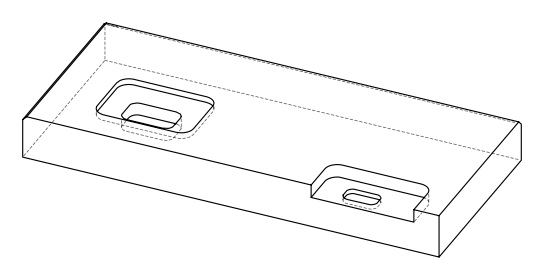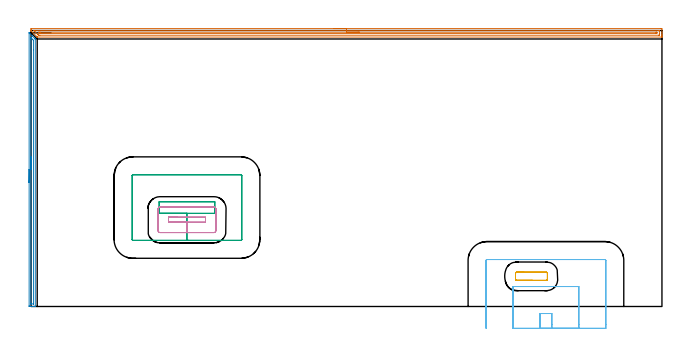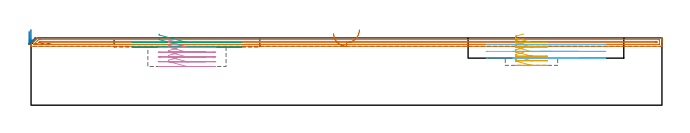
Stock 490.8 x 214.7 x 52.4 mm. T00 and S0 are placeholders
(PLAN: 6 operations, 3 tool changes, 24.6 min)
(1 AREA_MILL | FG_CHAMFER_SURFACE | UGT0205_001 | 11.91 min | 10693 mm3)
(2 AREA_MILL_1 | FG_CHAMFER_SURFACE_1 | UGT0205_001 | 3.55 min | 2415 mm3)
(3 MILL_RECTANGULAR_POCKET | POCKET_RECTANGULAR_STRAIGHT | UGT0201_006 | Follow Part, ap 7, ae 75% | 1.8 min | 63120 mm3)
(4 MILL_RECTANGULAR_POCKET_1 | POCKET_RECTANGULAR_STRAIGHT_1 | UGT0201_010 | Follow Part, ap 4, ae 75% | 2.54 min | 31824 mm3)
(5 MILL_RECTANGULAR_POCKET_2 | POCKET_RECTANGULAR_STRAIGHT_2 | UGT0201_010 | Follow Part, ap 4, ae 75% | 1.36 min | 18044 mm3)
(6 MILL_SLOT | SLOT_PARTIAL_RECTANGULAR | UGT0201_006 | Follow Part, ap 7, ae 75% | 3.43 min | 81861 mm3)
(TOOL UGT0205_001 | Chamfer Mill 20 x 3 x 45 deg. | D20 FL50 Z2)
(TOOL UGT0201_006 | End Mill 28 mm | D28 FL25 Z2)
(TOOL UGT0201_010 | End Mill 16 mm | D16 FL22 Z2)
(OP 1 AREA_MILL)
G17 G21 G94 G90
T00 M6
G54
G17 G0 G90 X235.4 Y216.2 S1061 M3
G43 Z62.4 H0
Z55.8
G94 G1 X235.438 Z54.928 F250.
X235.552 Z54.063
X235.741 Z53.212
X236.003 Z52.38
X236.337 Z51.574
X236.74 Z50.8
X237.208 Z50.064
X237.74 Z49.372
X238.329 Z48.729
X238.972 Z48.14
X239.664 Z47.608
X240.4 Z47.14
X241.174 Z46.737
X241.98 Z46.403
X242.812 Z46.141
X243.664 Z45.952
X244.528 Z45.838
X245.4 Z45.8
X489.563 Y216.199 Z45.801
X490.182 Y216.197 Z45.803
X490.793 Y216.191 Z45.805
X490.8 Y215.58 Z46.416
Y212.9 Z49.095
Y211.456 Z50.54
Y211.113 Z50.882
Y210.427 Z51.573
Y210.076 Z51.924
X490.793 Y209.664 Z52.328
X490.79 Y209.602 Z52.388
X490.628 Y209.6 Z52.4
X5.085
X4.805 Y209.604 Z52.39
X4.667 Y209.733 Z52.267
X0.32 Y214.079 Z47.92
X0.158 Y214.24 Z47.757
X0.023 Y214.38 Z47.618
X0.003 Y214.408 Z47.589
X0.001 Y214.464 Z47.535
X0. Y214.481 Z47.518
Y215.58 Z46.414
Y215.923 Z46.073
X0.002 Y216.191 Z45.805
X0.172 Y216.2 Z45.8
X245.4
Y214.786 Z47.214
X488.395 Y214.785 Z47.215
X488.494 Y214.784 Z47.216
X488.691 Y214.779 Z47.221
X488.791 Y214.774 Z47.226
X488.794 Y214.744 Z47.256
X488.796 Y214.687 Z47.313
X488.8 Y214.282 Z47.718
X488.799 Y212.007 Z49.993
X488.798 Y211.604 Z50.396
X488.79 Y211.113 Z50.887
X488.781 Y211.021 Z50.979
X488.593 Y211.017 Z50.983
X488.493 Y211.015 Z50.985
X6.872 Y211.014 Z50.986
X6.076 Y211.015 Z50.985
X5.978 Y211.017 Z50.983
X5.881 Y211.021 Z50.979
X5.833 Y211.029 Z50.971
X5.802 Y211.056 Z50.944
X5.74 Y211.113 Z50.887
X5.085 Y211.765 Z50.235
X4.843 Y212.007 Z49.993
X3.056 Y213.793 Z48.207
X2.405 Y214.445 Z47.555
X2.166 Y214.687 Z47.313
X2.089 Y214.77 Z47.23
X2.084 Y214.778 Z47.222
X2.091 Y214.779 Z47.221
X2.141 Y214.783 Z47.217
X2.207 Y214.785 Z47.215
X2.306 Y214.786 Z47.214
X245.4
Y213.372 Z48.628
X486.137 Y213.371 Z48.629
X486.608 Y213.369 Z48.631
X486.764 Y213.366 Z48.634
X486.784 Y213.365 Z48.635
X486.79 Y213.321 Z48.679
X486.795 Y213.219 Z48.781
X486.799 Y213.092 Z48.908
Y212.9 Z49.1
X486.798 Y212.711 Z49.289
X486.79 Y212.517 Z49.483
X486.776 Y212.435 Z49.565
X486.726 Y212.433 Z49.567
X486.608 Y212.431 Z49.569
X486.186 Y212.429 Z49.571
X8.237
X7.765
X7.341 Y212.431 Z49.569
X6.872 Y212.436 Z49.564
X6.403 Y212.9 Z49.1
X5.978 Y213.326 Z48.674
X5.947 Y213.365 Z48.635
X5.978 Y213.366 Z48.634
X6.402 Y213.37 Z48.63
X6.872 Y213.371 Z48.629
X7.294 Y213.372 Z48.628
X245.4
X246.272 Z48.666
X247.136 Z48.78
X247.988 Z48.969
X248.82 Z49.232
X249.626 Z49.565
X250.4 Z49.968
X251.136 Z50.437
X251.828 Z50.968
X252.471 Z51.557
X253.06 Z52.201
X253.592 Z52.893
X254.06 Z53.628
X254.463 Z54.402
X254.797 Z55.208
X255.059 Z56.04
X255.248 Z56.892
X255.362 Z57.757
X255.4 Z58.628
G0 Z62.4
M5
M2
(OP 2 AREA_MILL_1)
G17 G21 G94 G90
T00 M6
G54
G17 G0 G90 X-1.5 Y96.45 S1061 M3
G43 Z62.4 H0
Z57.6
G94 G1 Y96.488 Z56.728 F250.
Y96.602 Z55.864
Y96.791 Z55.012
Y97.053 Z54.18
Y97.387 Z53.374
Y97.79 Z52.6
Y98.258 Z51.864
Y98.79 Z51.172
Y99.379 Z50.529
Y100.022 Z49.94
Y100.714 Z49.409
Y101.45 Z48.94
Y102.224 Z48.537
Y103.03 Z48.203
Y103.862 Z47.941
Y104.713 Z47.752
Y105.578 Z47.638
Y106.45 Z47.6
Y212.806
X-1.495 Y212.88 Z47.603
X-1.494 Y212.882 Z47.604
X-1.479 Y212.88 Z47.618
X0.898 Y210.502 Z49.998
X2.685 Y208.715 Z51.785
X3.042 Y208.359 Z52.14
X3.281 Y208.121 Z52.377
X3.288 Y208.114 Z52.383
X3.295 Y208.096 Z52.387
X3.3 Y207.819 Z52.4
Y0.168
X3.297 Y0.008 Z52.388
X3.292 Y0.006 Z52.383
X3.238 Y0.003 Z52.329
X2.837 Y0. Z51.937
X2.466 Z51.565
X1.793 Z50.888
X0.564 Z49.661
X0.007 Z49.101
X-0.608 Z48.488
X-1.495 Y0.003 Z47.601
X-1.497 Y0.004 Z47.599
X-1.5 Y0.615 Z47.6
Y106.45
X-0.086 Z49.014
X-0.085 Y208.898 Z49.015
X-0.084 Y208.96 Z49.016
X-0.08 Y209.007 Z49.02
X-0.078 Y209.017 Z49.022
X-0.072 Y209.014 Z49.028
X0.007 Y208.94 Z49.107
X0.238 Y208.713 Z49.338
X0.9 Y208.05 Z50.
X1.131 Y207.819 Z50.231
X1.793 Y207.154 Z50.893
X1.848 Y207.095 Z50.948
X1.873 Y207.065 Z50.973
X1.879 Y207.018 Z50.979
X1.883 Y206.926 Z50.983
X1.885 Y206.835 Z50.985
X1.886 Y199.726 Z50.986
X1.885 Y2.309 Z50.985
X1.884 Y2.216 Z50.984
X1.879 Y2.032 Z50.979
X1.875 Y2.008 Z50.975
X1.867 Y2.006 Z50.967
X1.843 Y2.003 Z50.943
X1.793 Y2.001 Z50.893
X0.408 Y2. Z49.508
X0.007 Y2.004 Z49.107
X-0.05 Y2.006 Z49.05
X-0.079 Y2.009 Z49.021
X-0.081 Y2.123 Z49.019
X-0.085 Y2.308 Z49.015
X-0.086 Y2.401 Z49.014
Y2.494
Y106.45
Y107.322 Z49.052
Y108.186 Z49.166
Y109.038 Z49.355
Y109.87 Z49.617
Y110.676 Z49.951
Y111.45 Z50.354
Y112.186 Z50.823
Y112.878 Z51.354
Y113.521 Z51.943
Y114.11 Z52.586
Y114.641 Z53.279
Y115.11 Z54.014
Y115.513 Z54.788
Y115.847 Z55.594
Y116.109 Z56.426
Y116.298 Z57.278
Y116.412 Z58.143
Y116.45 Z59.014
G0 Z62.4
M5
M2
(OP 3 MILL_RECTANGULAR_POCKET)
G17 G21 G94 G90
T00 M6
G54
G17 G0 G90 X99.6 Y75.431 S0 M3
G43 Z62.4 H0
Z55.4
G94 G1 Y72.5 Z54.614 F250.
X121.3 Z48.8
X143. F500.
Y81.4
X99.6
Y72.5
X121.3
Y51.5
X163.4
G3 X164. Y52.1 R0.6
G1 Y101.8
G3 X163.4 Y102.4 R0.6
G1 X79.2
G3 X78.6 Y101.8 R0.6
G1 Y52.1
G3 X79.2 Y51.5 R0.6
G1 X121.3
X122.3
G0 X99.6 Y75.431 Z51.8
G1 Y72.5 Z51.014 F250.
X121.3 Z45.2
X143. F500.
Y81.4
X99.6
Y72.5
X121.3
Y51.5
X163.4
G3 X164. Y52.1 R0.6
G1 Y101.8
G3 X163.4 Y102.4 R0.6
G1 X79.2
G3 X78.6 Y101.8 R0.6
G1 Y52.1
G3 X79.2 Y51.5 R0.6
G1 X121.3
X122.3
G0 Z62.4
M5
M2
(OP 4 MILL_RECTANGULAR_POCKET_1)
G17 G21 G94 G90
T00 M6
G54
G17 G0 G90 X113.667 Y69.4 S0 M3
G43 Z62.4 H0
Z51.683
G94 G1 X106.9 Z49.87 F250.
Y65.5 Z48.825
X121.3 Z44.967
X135.7 F500.
Y69.4
X106.9
Y65.5
X121.3
Y57.5
X142.3
G3 X143.7 Y58.9 R1.4
G1 Y76.
G3 X142.3 Y77.4 R1.4
G1 X100.3
G3 X98.9 Y76. R1.4
G1 Y58.9
G3 X100.3 Y57.5 R1.4
G1 X121.3
X122.3
G0 X113.667 Y69.4 Z47.967
G1 X106.9 Z46.153 F250.
Y65.5 Z45.108
X121.3 Z41.25
X135.7 F500.
Y69.4
X106.9
Y65.5
X121.3
Y57.5
X142.3
G3 X143.7 Y58.9 R1.4
G1 Y76.
G3 X142.3 Y77.4 R1.4
G1 X100.3
G3 X98.9 Y76. R1.4
G1 Y58.9
G3 X100.3 Y57.5 R1.4
G1 X121.3
X122.3
G0 X113.667 Y69.4 Z44.25
G1 X106.9 Z42.437 F250.
Y65.5 Z41.392
X121.3 Z37.533
X135.7 F500.
Y69.4
X106.9
Y65.5
X121.3
Y57.5
X142.3
G3 X143.7 Y58.9 R1.4
G1 Y76.
G3 X142.3 Y77.4 R1.4
G1 X100.3
G3 X98.9 Y76. R1.4
G1 Y58.9
G3 X100.3 Y57.5 R1.4
G1 X121.3
X122.3
G0 X113.667 Y69.4 Z40.533
G1 X106.9 Z38.72 F250.
Y65.5 Z37.675
X121.3 Z33.817
X135.7 F500.
Y69.4
X106.9
Y65.5
X121.3
Y57.5
X142.3
G3 X143.7 Y58.9 R1.4
G1 Y76.
G3 X142.3 Y77.4 R1.4
G1 X100.3
G3 X98.9 Y76. R1.4
G1 Y58.9
G3 X100.3 Y57.5 R1.4
G1 X121.3
X122.3
G0 X113.667 Y69.4 Z36.817
G1 X106.9 Z35.003 F250.
Y65.5 Z33.958
X121.3 Z30.1
X135.7 F500.
Y69.4
X106.9
Y65.5
X121.3
Y57.5
X142.3
G3 X143.7 Y58.9 R1.4
G1 Y76.
G3 X142.3 Y77.4 R1.4
G1 X100.3
G3 X98.9 Y76. R1.4
G1 Y58.9
G3 X100.3 Y57.5 R1.4
G1 X121.3
X122.3
G0 Z62.4
M5
M2
(OP 5 MILL_RECTANGULAR_POCKET_2)
G17 G21 G94 G90
T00 M6
G54
G17 G0 G90 X383.385 Y26.6 S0 M3
G43 Z62.4 H0
Z55.4
G94 G1 X377.7 Z53.877 F250.
X377.61 Z53.853
X377.401 Y26.547 Z53.795
X377.212 Y26.441 Z53.737
X377.059 Y26.288 Z53.679
X376.953 Y26.099 Z53.621
X376.9 Y25.89 Z53.563
Y21.01 Z52.255
X376.953 Y20.801 Z52.197
X377.059 Y20.612 Z52.139
X377.212 Y20.459 Z52.081
X377.401 Y20.353 Z52.023
X377.61 Y20.3 Z51.965
X377.7 Z51.941
X389.3 Z48.833
X400.9 F500.
G3 X401.7 Y21.1 R0.8
G1 Y25.8
G3 X400.9 Y26.6 R0.8
G1 X377.7
G3 X376.9 Y25.8 R0.8
G1 Y21.1
G3 X377.7 Y20.3 R0.8
G1 X389.3
X390.3
G0 X383.385 Y26.6 Z51.833
G1 X377.7 Z50.31 F250.
X377.61 Z50.286
X377.401 Y26.547 Z50.228
X377.212 Y26.441 Z50.17
X377.059 Y26.288 Z50.112
X376.953 Y26.099 Z50.054
X376.9 Y25.89 Z49.996
Y21.01 Z48.689
X376.953 Y20.801 Z48.631
X377.059 Y20.612 Z48.573
X377.212 Y20.459 Z48.515
X377.401 Y20.353 Z48.457
X377.61 Y20.3 Z48.399
X377.7 Z48.375
X389.3 Z45.267
X400.9 F500.
G3 X401.7 Y21.1 R0.8
G1 Y25.8
G3 X400.9 Y26.6 R0.8
G1 X377.7
G3 X376.9 Y25.8 R0.8
G1 Y21.1
G3 X377.7 Y20.3 R0.8
G1 X389.3
X390.3
G0 X383.385 Y26.6 Z48.267
G1 X377.7 Z46.743 F250.
X377.61 Z46.719
X377.401 Y26.547 Z46.661
X377.212 Y26.441 Z46.603
X377.059 Y26.288 Z46.545
X376.953 Y26.099 Z46.487
X376.9 Y25.89 Z46.429
Y21.01 Z45.122
X376.953 Y20.801 Z45.064
X377.059 Y20.612 Z45.006
X377.212 Y20.459 Z44.948
X377.401 Y20.353 Z44.89
X377.61 Y20.3 Z44.832
X377.7 Z44.808
X389.3 Z41.7
X400.9 F500.
G3 X401.7 Y21.1 R0.8
G1 Y25.8
G3 X400.9 Y26.6 R0.8
G1 X377.7
G3 X376.9 Y25.8 R0.8
G1 Y21.1
G3 X377.7 Y20.3 R0.8
G1 X389.3
X390.3
G0 X383.385 Y26.6 Z44.7
G1 X377.7 Z43.177 F250.
X377.61 Z43.153
X377.401 Y26.547 Z43.095
X377.212 Y26.441 Z43.037
X377.059 Y26.288 Z42.979
X376.953 Y26.099 Z42.921
X376.9 Y25.89 Z42.863
Y21.01 Z41.555
X376.953 Y20.801 Z41.497
X377.059 Y20.612 Z41.439
X377.212 Y20.459 Z41.381
X377.401 Y20.353 Z41.323
X377.61 Y20.3 Z41.266
X377.7 Z41.242
X389.3 Z38.133
X400.9 F500.
G3 X401.7 Y21.1 R0.8
G1 Y25.8
G3 X400.9 Y26.6 R0.8
G1 X377.7
G3 X376.9 Y25.8 R0.8
G1 Y21.1
G3 X377.7 Y20.3 R0.8
G1 X389.3
X390.3
G0 X383.385 Y26.6 Z41.133
G1 X377.7 Z39.61 F250.
X377.61 Z39.586
X377.401 Y26.547 Z39.528
X377.212 Y26.441 Z39.47
X377.059 Y26.288 Z39.412
X376.953 Y26.099 Z39.354
X376.9 Y25.89 Z39.296
Y21.01 Z37.989
X376.953 Y20.801 Z37.931
X377.059 Y20.612 Z37.873
X377.212 Y20.459 Z37.815
X377.401 Y20.353 Z37.757
X377.61 Y20.3 Z37.699
X377.7 Z37.675
X389.3 Z34.567
X400.9 F500.
G3 X401.7 Y21.1 R0.8
G1 Y25.8
G3 X400.9 Y26.6 R0.8
G1 X377.7
G3 X376.9 Y25.8 R0.8
G1 Y21.1
G3 X377.7 Y20.3 R0.8
G1 X389.3
X390.3
G0 X383.385 Y26.6 Z37.567
G1 X377.7 Z36.043 F250.
X377.61 Z36.019
X377.401 Y26.547 Z35.961
X377.212 Y26.441 Z35.903
X377.059 Y26.288 Z35.845
X376.953 Y26.099 Z35.787
X376.9 Y25.89 Z35.729
Y21.01 Z34.422
X376.953 Y20.801 Z34.364
X377.059 Y20.612 Z34.306
X377.212 Y20.459 Z34.248
X377.401 Y20.353 Z34.19
X377.61 Y20.3 Z34.132
X377.7 Z34.108
X389.3 Z31.
X400.9 F500.
G3 X401.7 Y21.1 R0.8
G1 Y25.8
G3 X400.9 Y26.6 R0.8
G1 X377.7
G3 X376.9 Y25.8 R0.8
G1 Y21.1
G3 X377.7 Y20.3 R0.8
G1 X389.3
X390.3
G0 Z62.4
M5
M2
(OP 6 MILL_SLOT)
G17 G21 G94 G90
T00 M6
G54
G17 G0 G90 X405.1 Y-17. S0 M3
G43 Z62.4 H0
Z47.133
G94 G1 Y-14. F250.
Y-5.5 F500.
X396.
Y-14.
Y-17. F250.
X426.1
Y-14.
Y15.5 F500.
X375.
Y-14.
Y-17. F250.
X447.1
Y-14.
Y35.8 F500.
G3 X446.4 Y36.5 R0.7
G1 X354.7
G3 X354. Y35.8 R0.7
G1 Y-14.
Y-17. F250.
G0 X405.1 Z41.867
G1 Y-14.
Y-5.5 F500.
X396.
Y-14.
Y-17. F250.
X426.1
Y-14.
Y15.5 F500.
X375.
Y-14.
Y-17. F250.
X447.1
Y-14.
Y35.8 F500.
G3 X446.4 Y36.5 R0.7
G1 X354.7
G3 X354. Y35.8 R0.7
G1 Y-14.
Y-17. F250.
G0 X405.1 Z36.6
G1 Y-14.
Y-5.5 F500.
X396.
Y-14.
Y-17. F250.
X426.1
Y-14.
Y15.5 F500.
X375.
Y-14.
Y-17. F250.
X447.1
Y-14.
Y35.8 F500.
G3 X446.4 Y36.5 R0.7
G1 X354.7
G3 X354. Y35.8 R0.7
G1 Y-14.
Y-17. F250.
G0 Z62.4
M5
M2
